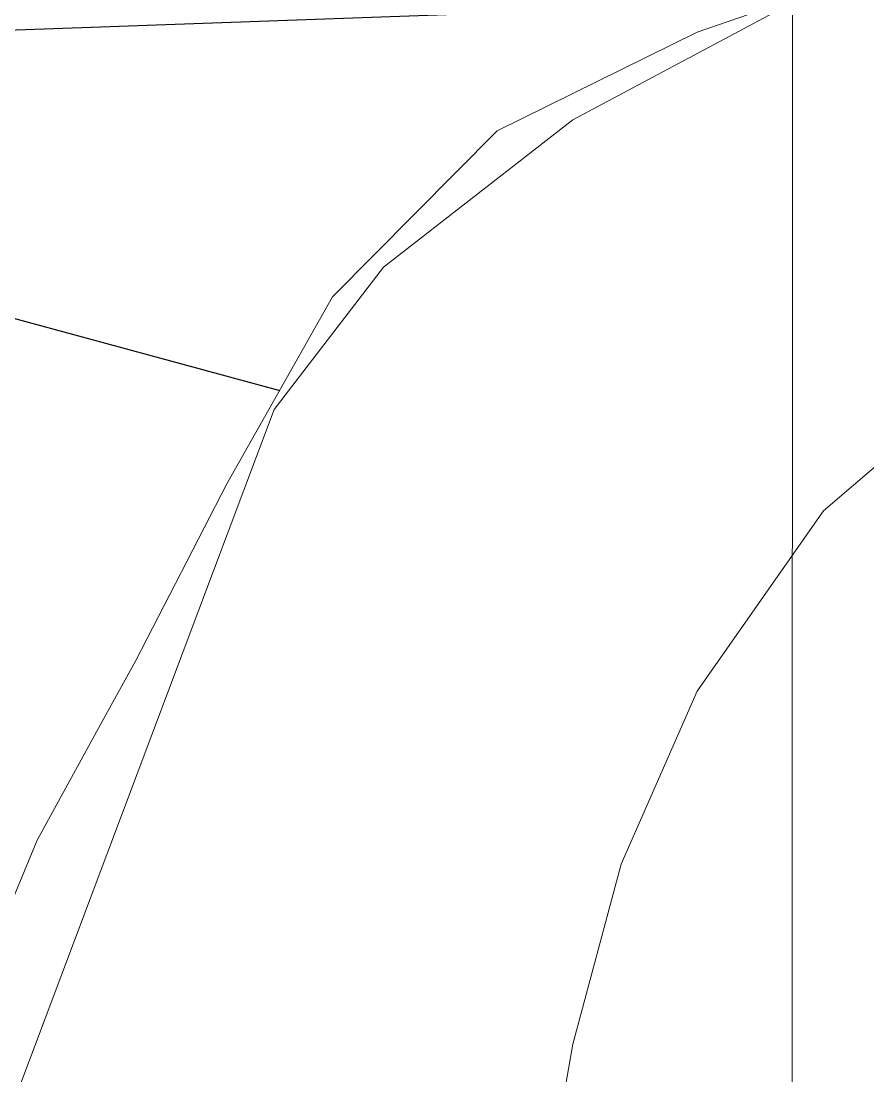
# Model space of a CAD drawing. Header units: millimetres. Extents: x 348 to 2201, y 118 to 1049.
# Drawn here: x 877.28 to 881.86, y 604.46 to 610.16 of the extents above; entities that cross this region are included whole.
import ezdxf

# ---------------------------------------------------------------- set-up
doc = ezdxf.new("R2010")
doc.units = ezdxf.units.MM
for name, color, linetype, lineweight in [('206_MURO_E_MURO_ARRIMO', 7, 'Continuous', 18), ('600_CURVA_MESTRA', 14, 'Continuous', 18), ('604_CURVA_INTERM', 7, 'Continuous', 18)]:
    doc.layers.add(name, color=color, linetype=linetype, lineweight=lineweight)

msp = doc.modelspace()

# ---------------------------------------------------------------- linework, layer by layer
for p, q in [((881.4482, 610.2627), (872.1633, 609.932)), ((872.1633, 609.932), (878.6796, 608.1669, 725))]:
    msp.add_line(p, q)
at = {"layer": '206_MURO_E_MURO_ARRIMO'}
msp.add_line((881.4447, 596.5758), (881.4733, 708.4204), dxfattribs=at)
msp.add_lwpolyline([(864.6982, 531.5539), (866.8541, 545.6864), (869.3685, 562.5628), (870.5364, 584.4555), (870.7024, 586.2997), (871.8721, 590.0458), (878.6501, 608.0635), (879.2403, 608.8334), (880.2626, 609.6288), (881.4844, 610.282), (882.4203, 610.5995), (883.4405, 610.7377), (896.7598, 610.0348)], dxfattribs=at)
at = {"layer": '600_CURVA_MESTRA', "elevation": 725, "flags": 128}
for points in [[(877.7221, 606.3796), (877.9028, 606.709), (878.3938, 607.6618), (878.9654, 608.672), (879.8546, 609.5687), (880.9332, 610.1015), (882.1731, 610.5303), (883.242, 610.7831), (884.4203, 610.8403), (885.5145, 610.6474), (886.5885, 610.3296), (887.5572, 609.8753), (888.4612, 609.3277), (889.4223, 608.8112), (890.3131, 608.194), (890.9288, 607.3682), (891.5725, 606.5789), (892.7133, 606.2249), (893.9412, 606.2338)], [(875.6517, 600.6514), (876.0199, 601.5605), (876.3895, 602.7263), (876.6746, 603.7927), (876.9768, 604.7863), (877.37, 605.7378), (877.7221, 606.3796)]]:
    msp.add_lwpolyline(points, dxfattribs=at)
at = {"layer": '604_CURVA_INTERM', "elevation": 726, "flags": 128}
msp.add_lwpolyline([(877.4139, 595.872), (877.8283, 596.906), (878.1825, 597.8517), (878.6221, 599.1958), (879.074, 600.2938), (879.4568, 601.339), (879.7651, 602.3582), (880.046, 603.4038), (880.2618, 604.6358), (880.5227, 605.6075), (880.9335, 606.5433), (881.616, 607.5169), (882.4515, 608.232)], dxfattribs=at)

doc.saveas('drawing.dxf')
